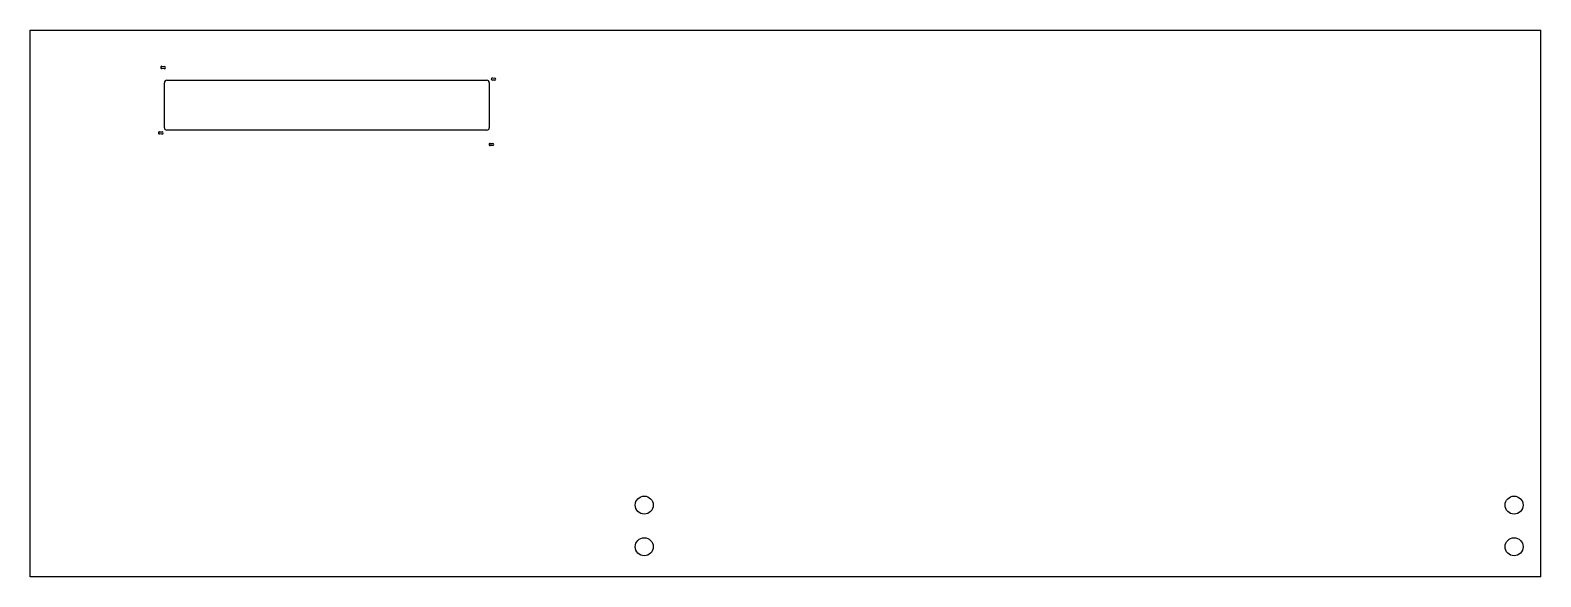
# Model space of a CAD drawing. Header units: millimetres. Extents: x -705 to 1108, y 0 to 656.
import ezdxf

# ---------------------------------------------------------------- set-up
doc = ezdxf.new("R2010")
doc.units = ezdxf.units.MM

msp = doc.modelspace()

# ---------------------------------------------------------------- linework, layer by layer
at = {"color": 7, "linetype": 'Continuous', "lineweight": 25}
for p, q in [((-705, 0), (-705, 656)), ((-705, 656), (1108, 656)), ((1108, 0), (1108, 656)), ((-544.1, 609.7), (-547.1, 609.9)), ((-547, 612.6), (-544, 612.5)), ((-150.2, 598.7), (-147.2, 598.6)), ((-544, 539), (-544, 593)), ((-541, 596), (-157, 596)), ((-154, 593), (-154, 539)), ((-147.3, 596), (-150.3, 596.1)), ((-546.8, 531.4), (-549.8, 531.5)), ((-549.7, 534.1), (-546.7, 534)), ((-157, 536), (-541, 536)), ((-150, 517.5), (-153, 517.6)), ((-152.9, 520.2), (-149.9, 520.1)), ((1108, 0), (-705, 0))]:
    msp.add_line(p, q, dxfattribs=at)
for centre in [(32, 86), (1076, 86), (32, 36), (1076, 36)]:
    msp.add_circle(centre, 10.8, dxfattribs=at)
for centre, radius, start, end in [((-547, 611.3), 1.4, 88, 268), ((-544, 611.1), 1.4, 268, 88), ((-150.3, 597.4), 1.3, 88, 268), ((-147.3, 597.3), 1.3, 268, 88), ((-541, 593), 3, 90, 180), ((-157, 593), 3, 0, 90), ((-549.8, 532.8), 1.3, 88, 268), ((-546.8, 532.7), 1.3, 268, 88), ((-541, 539), 3, 180, 270), ((-157, 539), 3, 270, 360), ((-153, 518.9), 1.3, 88, 268), ((-150, 518.8), 1.3, 268, 88)]:
    msp.add_arc(centre, radius, start, end, dxfattribs=at)

doc.saveas('drawing.dxf')
